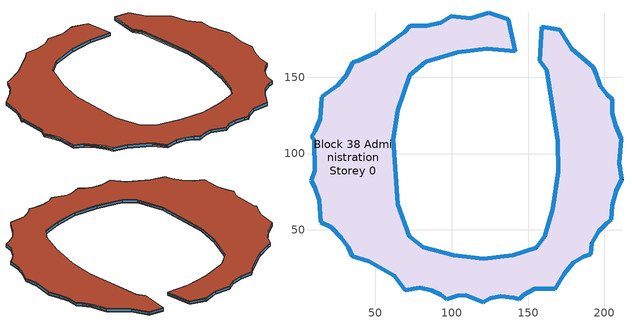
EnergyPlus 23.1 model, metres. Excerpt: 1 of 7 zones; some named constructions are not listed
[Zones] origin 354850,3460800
Block 38 Administration Storey 0
 floor ground (Project Floor): 192.75,156.68 194.78,151.99 197.44,144.31 201.84,138.59 205.03,135.55 205.29,126.57 207.46,118.34 211.06,109.75 209.6,93.8 211.55,83.13 207.82,75.65 205.22,66.15 204.52,56.73 201.44,54.45 196.22,49.2 191.64,41.39 190.97,34.19 186.18,32.48 179.46,28.36 173.65,21.35 167.71,11.56 154.47,11.63 147.08,7.52 144.09,4.46 140.49,5.73 132.02,6.51 125.15,5.39 120.83,2.68 109.18,7.16 103.65,6.79 96.76,4.56 92.8,7.5 86.75,10.35 79.15,12.01 69.7,10.59 62.41,20 45.68,29.55 34.87,32.8 32.1,38.71 27.8,44.87 21.14,51.73 14.13,55.04 13.38,69.35 10.26,77.93 7.84,82.29 10.31,88.68 9.83,108.65 8.34,110.89 10.58,114.85 13.83,122.67 14.98,137.07 25.28,144.91 31.57,152.14 35.29,159.74 38.64,160.69 50.91,166.4 68.9,179.56 72.76,183.83 83.62,183.68 92.88,185.77 99.61,190 112.64,188.72 124.21,192.22 137,187.94 141.48,167.14 123.12,168.62 103.85,166.44 83.01,160.3 72.51,151.35 64.67,128.51 61.64,109.26 64.58,66.87 72.19,45.92 81.24,38.81 101.35,33.32 121.12,31.05 140.01,33.56 155.32,38.34 160.85,45.81 166.05,63.81 169.72,88.26 169.62,108.55 162.25,154.66 157.67,160.71 158.84,182.98 170.71,181.15 178.54,168.74 z0
 wall outside (Project Wall): 137,187.94 124.21,192.22 112.64,188.72 99.61,190 92.88,185.77 83.62,183.68 72.76,183.83 68.9,179.56 50.91,166.4 38.64,160.69 35.29,159.74 31.57,152.14 25.28,144.91 14.98,137.07 13.83,122.67 10.58,114.85 8.34,110.89 9.83,108.65 10.31,88.68 7.84,82.29 10.26,77.93 13.38,69.35 14.13,55.04 21.14,51.73 27.8,44.87 32.1,38.71 34.87,32.8 45.68,29.55 62.41,20 69.7,10.59 79.15,12.01 86.75,10.35 92.8,7.5 96.76,4.56 103.65,6.79 109.18,7.16 120.83,2.68 125.15,5.39 132.02,6.51 140.49,5.73 144.09,4.46 147.08,7.52 154.47,11.63 167.71,11.56 173.65,21.35 179.46,28.36 186.18,32.48 190.97,34.19 191.64,41.39 196.22,49.2 201.44,54.45 204.52,56.73 205.22,66.15 207.82,75.65 211.55,83.13 209.6,93.8 211.06,109.75 207.46,118.34 205.29,126.57 205.03,135.55 201.84,138.59 197.44,144.31 194.78,151.99 192.75,156.68 178.54,168.74 170.71,181.15 158.84,182.98 157.67,160.71 162.25,154.66 169.62,108.55 169.72,88.26 166.05,63.81 160.85,45.81 155.32,38.34 140.01,33.56 121.12,31.05 101.35,33.32 81.24,38.81 72.19,45.92 64.58,66.87 61.64,109.26 64.67,128.51 72.51,151.35 83.01,160.3 103.85,166.44 123.12,168.62 141.48,167.14 137,187.94 z0:2.86
 window (Administration_north_window_construction): 137,187.94 124.21,192.21 / 124.2,192.21 112.64,188.72 / 112.63,188.72 99.61,190 / 99.6,190 92.89,185.78 / 92.88,185.77 83.62,183.69 / 83.61,183.68 72.77,183.83 / 68.89,179.56 50.92,166.4 / 50.9,166.39 38.64,160.69 / 38.64,160.69 35.29,159.74 / 25.27,144.91 14.99,137.07 / 205.03,135.56 201.84,138.59 / 192.75,156.68 178.55,168.73 / 170.71,181.15 158.84,182.98 / 155.31,38.34 140.02,33.57 / 140,33.56 121.13,31.06 / 121.11,31.06 101.36,33.32 / 101.34,33.33 81.25,38.81 / 81.23,38.81 72.2,45.92 z0.57:2.29
 window (Administration_west_window_construction): 72.76,183.83 68.9,179.57 / 35.29,159.74 31.57,152.14 / 31.57,152.14 25.28,144.91 / 14.98,137.06 13.83,122.68 / 13.83,122.67 10.58,114.85 / 10.58,114.84 8.34,110.89 / 8.34,110.88 9.83,108.65 / 9.83,108.64 10.31,88.69 / 10.31,88.68 7.85,82.29 / 7.85,82.29 10.26,77.93 / 10.26,77.93 13.38,69.35 / 13.38,69.34 14.13,55.05 / 21.14,51.72 27.8,44.87 / 27.8,44.87 32.09,38.72 / 32.1,38.71 34.87,32.8 / 62.41,20 69.7,10.59 / 158.84,182.97 157.67,160.72 / 157.67,160.71 162.25,154.66 / 162.26,154.64 169.61,108.57 / 169.62,108.54 169.72,88.27 / 169.72,88.24 166.05,63.82 / 166.04,63.8 160.85,45.81 / 160.84,45.8 155.32,38.35 z1:1.86
 window (Administration_south_window_construction): 14.14,55.04 21.13,51.73 / 34.88,32.8 45.68,29.55 / 45.69,29.54 62.4,20.01 / 69.71,10.59 79.15,12.01 / 79.16,12.01 86.74,10.35 / 86.75,10.35 92.8,7.5 / 92.8,7.5 96.76,4.56 / 96.76,4.56 103.64,6.79 / 103.65,6.79 109.17,7.16 / 109.18,7.16 120.82,2.68 / 120.83,2.68 125.15,5.39 / 125.15,5.39 132.02,6.51 / 132.03,6.51 140.48,5.73 / 140.49,5.73 144.09,4.46 / 147.09,7.53 154.47,11.63 / 154.48,11.63 167.7,11.56 / 179.46,28.37 186.18,32.48 / 186.19,32.49 190.97,34.19 / 201.44,54.45 204.51,56.73 / 72.51,151.36 83,160.29 / 83.02,160.3 103.84,166.44 / 103.86,166.44 123.11,168.61 / 123.13,168.61 141.47,167.14 z0.43:2.43
 window (Administration_east_window_construction): 144.09,4.46 147.08,7.52 / 167.71,11.57 173.65,21.34 / 173.65,21.35 179.46,28.36 / 190.97,34.2 191.64,41.39 / 191.64,41.39 196.22,49.19 / 196.23,49.2 201.43,54.44 / 204.52,56.74 205.22,66.14 / 205.22,66.15 207.82,75.64 / 207.83,75.65 211.54,83.13 / 211.55,83.14 209.6,93.8 / 209.6,93.81 211.06,109.74 / 211.05,109.75 207.46,118.33 / 207.46,118.34 205.29,126.57 / 205.29,126.57 205.03,135.55 / 201.83,138.59 197.44,144.3 / 197.44,144.31 194.79,151.99 / 194.78,152 192.75,156.68 / 178.54,168.74 170.72,181.15 / 72.19,45.93 64.58,66.86 / 64.58,66.89 61.64,109.24 / 61.64,109.27 64.67,128.5 / 64.67,128.52 72.5,151.34 / 141.47,167.15 137,187.93 z0.86:2
 roof outside (Project Ceiling): 190.97,34.19 191.64,41.39 196.22,49.2 201.44,54.45 204.52,56.73 205.22,66.15 207.82,75.65 211.55,83.13 209.6,93.8 211.06,109.75 207.46,118.34 205.29,126.57 205.03,135.55 201.84,138.59 197.44,144.31 194.78,151.99 192.75,156.68 178.54,168.74 170.71,181.15 158.84,182.98 157.67,160.71 162.25,154.66 169.62,108.55 169.72,88.26 166.05,63.81 160.85,45.81 155.32,38.34 140.01,33.56 121.12,31.05 101.35,33.32 81.24,38.81 72.19,45.92 64.58,66.87 61.64,109.26 64.67,128.51 72.51,151.35 83.01,160.3 103.85,166.44 123.12,168.62 141.48,167.14 137,187.94 124.21,192.22 112.64,188.72 99.61,190 92.88,185.77 83.62,183.68 72.76,183.83 68.9,179.56 50.91,166.4 38.64,160.69 35.29,159.74 31.57,152.14 25.28,144.91 14.98,137.07 13.83,122.67 10.58,114.85 8.34,110.89 9.83,108.65 10.31,88.68 7.84,82.29 10.26,77.93 13.38,69.35 14.13,55.04 21.14,51.73 27.8,44.87 32.1,38.71 34.87,32.8 45.68,29.55 62.41,20 69.7,10.59 79.15,12.01 86.75,10.35 92.8,7.5 96.76,4.56 103.65,6.79 109.18,7.16 120.83,2.68 125.15,5.39 132.02,6.51 140.49,5.73 144.09,4.46 147.08,7.52 154.47,11.63 167.71,11.56 173.65,21.35 179.46,28.36 186.18,32.48 z2.86
[SCHEDULE:DAY:HOURLY]
Schedule_administration_heating_summer_hourly; Schedule_commerical_heating_summer_hourly; Schedule_residential_heating_summer_hourly; Schedule_school_heating_summer_hourly; Schedule_hospital_heating_summer_hourly; Schedule_Industrial_heating_summer_hourly; Schedule_transport_heating_summer_hourly; Schedule_office_heating_summer_hourly: -20, -20, -20, -20, -20, -20, -20, -20, -20, -20, -20, -20, -20, -20, -20, -20, -20, -20, -20, -20, -20, -20, -20, -20
Schedule_administration_heating_winnter_weekday_hourly: 5, 5, 5, 5, 5, 5, 12, 12, 18, 20, 20, 20, 20, 20, 20, 20, 20, 20, 18, 5, 5, 5, 5, 5
Schedule_administration_heating_winnter_holiday_hourly; Schedule_school_heating_winnter_holiday_hourly: 5, 5, 5, 5, 5, 5, 5, 5, 5, 5, 5, 5, 5, 5, 5, 5, 5, 5, 5, 5, 5, 5, 5, 5
Schedule_administration_cooling_winter_hourly; Schedule_administration_cooling_summer_holiday_hourly; Schedule_commerical_cooling_winter_hourly; Schedule_residential_cooling_winter_hourly; Schedule_school_cooling_winter_hourly; Schedule_school_cooling_summer_holiday_hourly; Schedule_hospital_cooling_winter_hourly; Schedule_Industrial_cooling_winter_hourly; Schedule_transport_cooling_winter_hourly; Schedule_office_cooling_winter_hourly: 50, 50, 50, 50, 50, 50, 50, 50, 50, 50, 50, 50, 50, 50, 50, 50, 50, 50, 50, 50, 50, 50, 50, 50
Schedule_administration_cooling_summer_weekday_hourly: 50, 50, 50, 50, 50, 50, 50, 28, 26, 26, 26, 26, 26, 26, 26, 26, 26, 26, 50, 50, 50, 50, 50, 50
Schedule_commerical_heating_winnter_weekday_hourly; Schedule_commerical_heating_winnter_holiday_hourly: 5, 5, 5, 5, 5, 5, 12, 16, 18, 18, 18, 18, 18, 18, 18, 18, 18, 18, 18, 18, 12, 5, 5, 5
Schedule_commerical_cooling_summer_weekday_hourly; Schedule_commerical_cooling_summer_holiday_hourly: 50, 50, 50, 50, 50, 50, 50, 28, 24, 24, 24, 24, 24, 24, 24, 24, 24, 24, 24, 24, 24, 28, 50, 50
Schedule_residential_heating_winnter_weekday_hourly; Schedule_residential_heating_winnter_holiday_hourly: 18, 18, 18, 18, 18, 18, 18, -20, -20, -20, -20, -20, -20, -20, -20, -20, -20, -20, -20, -20, 18, 18, 18, 18
Schedule_residential_cooling_summer_weekday_hourly; Schedule_residential_cooling_summer_holiday_hourly: 26, 26, 26, 26, 26, 26, 26, 50, 50, 50, 50, 50, 50, 50, 50, 50, 50, 50, 50, 50, 26, 26, 26, 26
Schedule_school_heating_winnter_weekday_hourly: 5, 5, 5, 5, 5, 12, 18, 20, 20, 20, 20, 20, 20, 20, 20, 20, 20, 20, 18, 12, 5, 5, 5, 5
Schedule_school_cooling_summer_weekday_hourly: 50, 50, 50, 50, 50, 50, 28, 26, 26, 26, 26, 26, 26, 26, 26, 26, 26, 26, 50, 50, 50, 50, 50, 50
Schedule_hospital_heating_winnter_weekday_hourly; Schedule_hospital_heating_winnter_holiday_hourly: 22, 22, 22, 22, 22, 22, 22, 22, 22, 22, 22, 22, 22, 22, 22, 22, 22, 22, 22, 22, 22, 22, 22, 22
Schedule_hospital_cooling_summer_weekday_hourly; Schedule_hospital_cooling_summer_holiday_hourly: 26, 26, 26, 26, 26, 26, 26, 26, 26, 26, 26, 26, 26, 26, 26, 26, 26, 26, 26, 26, 26, 26, 26, 26
Schedule_Industrial_heating_winnter_weekday_hourly; Schedule_Industrial_heating_winnter_holiday_hourly: -20, -20, -20, -20, -20, -20, 18, 18, 18, 18, 18, 18, 18, 18, 18, 18, 18, 18, 18, -20, -20, -20, -20, -20
Schedule_Industrial_cooling_summer_weekday_hourly; Schedule_Industrial_cooling_summer_holiday_hourly: 50, 50, 50, 50, 50, 50, 50, 28, 28, 28, 28, 28, 28, 28, 28, 28, 28, 28, 28, 50, 50, 50, 50, 50
Schedule_transport_heating_winnter_weekday_hourly; Schedule_transport_heating_winnter_holiday_hourly: 18, 18, 18, 18, 18, 18, 20, 20, 20, 20, 20, 20, 20, 20, 20, 20, 20, 20, 20, 20, 20, 20, 18, 18
Schedule_transport_cooling_summer_weekday_hourly; Schedule_transport_cooling_summer_holiday_hourly: 26, 26, 26, 26, 26, 26, 26, 24, 24, 24, 25, 24, 24, 24, 24, 24, 24, 24, 24, 24, 24, 24, 26, 28
Schedule_office_heating_winnter_weekday_hourly: 5, 5, 5, 5, 5, 5, 12, 18, 20, 20, 20, 20, 20, 20, 20, 20, 20, 20, 20, 18, 12, 5, 5, 5
Schedule_office_heating_winnter_holiday_hourly: 5, 5, 5, 5, 5, 5, 5, 5, 5, 16, 16, 16, 16, 16, 16, 16, 16, 5, 5, 5, 5, 5, 5, 5
Schedule_office_cooling_summer_weekday_hourly: 50, 50, 50, 50, 50, 50, 28, 26, 26, 26, 26, 26, 26, 26, 26, 26, 26, 26, 26, 26, 50, 50, 50, 50
Schedule_office_cooling_summer_holiday_hourly: 50, 50, 50, 50, 50, 50, 50, 50, 50, 50, 50, 26, 26, 26, 26, 26, 26, 50, 50, 50, 50, 50, 50, 50
[SCHEDULE:WEEK:DAILY]
Schedule_hospital_heating_summer_weekly: Schedule_hospital_heating_summer_hourly, Schedule_hospital_heating_summer_hourly, Schedule_hospital_heating_summer_hourly, Schedule_hospital_heating_summer_hourly, Schedule_hospital_heating_summer_hourly, Schedule_hospital_heating_summer_hourly, Schedule_hospital_heating_summer_hourly, Schedule_hospital_heating_summer_hourly, Schedule_hospital_heating_summer_hourly, Schedule_hospital_heating_summer_hourly, Schedule_hospital_heating_summer_hourly, Schedule_hospital_heating_summer_hourly
Schedule_hospital_heating_winnter_weekly: Schedule_hospital_heating_winnter_holiday_hourly, Schedule_hospital_heating_winnter_weekday_hourly, Schedule_hospital_heating_winnter_weekday_hourly, Schedule_hospital_heating_winnter_weekday_hourly, Schedule_hospital_heating_winnter_weekday_hourly, Schedule_hospital_heating_winnter_weekday_hourly, Schedule_hospital_heating_winnter_holiday_hourly, Schedule_hospital_heating_winnter_holiday_hourly, Schedule_hospital_heating_winnter_weekday_hourly, Schedule_hospital_heating_winnter_weekday_hourly, Schedule_hospital_heating_winnter_holiday_hourly, Schedule_hospital_heating_winnter_holiday_hourly
Schedule_hospital_cooling_winnter_weekly: Schedule_hospital_cooling_winter_hourly, Schedule_hospital_cooling_winter_hourly, Schedule_hospital_cooling_winter_hourly, Schedule_hospital_cooling_winter_hourly, Schedule_hospital_cooling_winter_hourly, Schedule_hospital_cooling_winter_hourly, Schedule_hospital_cooling_winter_hourly, Schedule_hospital_cooling_winter_hourly, Schedule_hospital_cooling_winter_hourly, Schedule_hospital_cooling_winter_hourly, Schedule_hospital_cooling_winter_hourly, Schedule_hospital_cooling_winter_hourly
Schedule_hospital_cooling_summer_weekly: Schedule_hospital_cooling_summer_holiday_hourly, Schedule_hospital_cooling_summer_weekday_hourly, Schedule_hospital_cooling_summer_weekday_hourly, Schedule_hospital_cooling_summer_weekday_hourly, Schedule_hospital_cooling_summer_weekday_hourly, Schedule_hospital_cooling_summer_weekday_hourly, Schedule_hospital_cooling_summer_holiday_hourly, Schedule_hospital_cooling_summer_holiday_hourly, Schedule_hospital_cooling_summer_weekday_hourly, Schedule_hospital_cooling_summer_weekday_hourly, Schedule_hospital_cooling_summer_holiday_hourly, Schedule_hospital_cooling_summer_holiday_hourly
Schedule_Industrial_heating_summer_weekly: Schedule_Industrial_heating_summer_hourly, Schedule_Industrial_heating_summer_hourly, Schedule_Industrial_heating_summer_hourly, Schedule_Industrial_heating_summer_hourly, Schedule_Industrial_heating_summer_hourly, Schedule_Industrial_heating_summer_hourly, Schedule_Industrial_heating_summer_hourly, Schedule_Industrial_heating_summer_hourly, Schedule_Industrial_heating_summer_hourly, Schedule_Industrial_heating_summer_hourly, Schedule_Industrial_heating_summer_hourly, Schedule_Industrial_heating_summer_hourly
Schedule_Industrial_heating_winnter_weekly: Schedule_Industrial_heating_winnter_holiday_hourly, Schedule_Industrial_heating_winnter_weekday_hourly, Schedule_Industrial_heating_winnter_weekday_hourly, Schedule_Industrial_heating_winnter_weekday_hourly, Schedule_Industrial_heating_winnter_weekday_hourly, Schedule_Industrial_heating_winnter_weekday_hourly, Schedule_Industrial_heating_winnter_holiday_hourly, Schedule_Industrial_heating_winnter_holiday_hourly, Schedule_Industrial_heating_winnter_weekday_hourly, Schedule_Industrial_heating_winnter_weekday_hourly, Schedule_Industrial_heating_winnter_holiday_hourly, Schedule_Industrial_heating_winnter_holiday_hourly
Schedule_Industrial_cooling_winnter_weekly: Schedule_Industrial_cooling_winter_hourly, Schedule_Industrial_cooling_winter_hourly, Schedule_Industrial_cooling_winter_hourly, Schedule_Industrial_cooling_winter_hourly, Schedule_Industrial_cooling_winter_hourly, Schedule_Industrial_cooling_winter_hourly, Schedule_Industrial_cooling_winter_hourly, Schedule_Industrial_cooling_winter_hourly, Schedule_Industrial_cooling_winter_hourly, Schedule_Industrial_cooling_winter_hourly, Schedule_Industrial_cooling_winter_hourly, Schedule_Industrial_cooling_winter_hourly
Schedule_Industrial_cooling_summer_weekly: Schedule_Industrial_cooling_summer_holiday_hourly, Schedule_Industrial_cooling_summer_weekday_hourly, Schedule_Industrial_cooling_summer_weekday_hourly, Schedule_Industrial_cooling_summer_weekday_hourly, Schedule_Industrial_cooling_summer_weekday_hourly, Schedule_Industrial_cooling_summer_weekday_hourly, Schedule_Industrial_cooling_summer_holiday_hourly, Schedule_Industrial_cooling_summer_holiday_hourly, Schedule_Industrial_cooling_summer_weekday_hourly, Schedule_Industrial_cooling_summer_weekday_hourly, Schedule_Industrial_cooling_summer_holiday_hourly, Schedule_Industrial_cooling_summer_holiday_hourly
Schedule_administration_heating_summer_weekly: Schedule_administration_heating_summer_hourly, Schedule_administration_heating_summer_hourly, Schedule_administration_heating_summer_hourly, Schedule_administration_heating_summer_hourly, Schedule_administration_heating_summer_hourly, Schedule_administration_heating_summer_hourly, Schedule_administration_heating_summer_hourly, Schedule_administration_heating_summer_hourly, Schedule_administration_heating_summer_hourly, Schedule_administration_heating_summer_hourly, Schedule_administration_heating_summer_hourly, Schedule_administration_heating_summer_hourly
Schedule_administration_heating_winnter_weekly: Schedule_administration_heating_winnter_holiday_hourly, Schedule_administration_heating_winnter_weekday_hourly, Schedule_administration_heating_winnter_weekday_hourly, Schedule_administration_heating_winnter_weekday_hourly, Schedule_administration_heating_winnter_weekday_hourly, Schedule_administration_heating_winnter_weekday_hourly, Schedule_administration_heating_winnter_holiday_hourly, Schedule_administration_heating_winnter_holiday_hourly, Schedule_administration_heating_winnter_weekday_hourly, Schedule_administration_heating_winnter_weekday_hourly, Schedule_administration_heating_winnter_holiday_hourly, Schedule_administration_heating_winnter_holiday_hourly
Schedule_administration_cooling_winnter_weekly: Schedule_administration_cooling_winter_hourly, Schedule_administration_cooling_winter_hourly, Schedule_administration_cooling_winter_hourly, Schedule_administration_cooling_winter_hourly, Schedule_administration_cooling_winter_hourly, Schedule_administration_cooling_winter_hourly, Schedule_administration_cooling_winter_hourly, Schedule_administration_cooling_winter_hourly, Schedule_administration_cooling_winter_hourly, Schedule_administration_cooling_winter_hourly, Schedule_administration_cooling_winter_hourly, Schedule_administration_cooling_winter_hourly
Schedule_administration_cooling_summer_weekly: Schedule_administration_cooling_summer_holiday_hourly, Schedule_administration_cooling_summer_weekday_hourly, Schedule_administration_cooling_summer_weekday_hourly, Schedule_administration_cooling_summer_weekday_hourly, Schedule_administration_cooling_summer_weekday_hourly, Schedule_administration_cooling_summer_weekday_hourly, Schedule_administration_cooling_summer_holiday_hourly, Schedule_administration_cooling_summer_holiday_hourly, Schedule_administration_cooling_summer_weekday_hourly, Schedule_administration_cooling_summer_weekday_hourly, Schedule_administration_cooling_summer_holiday_hourly, Schedule_administration_cooling_summer_holiday_hourly
Schedule_transport_heating_summer_weekly: Schedule_transport_heating_summer_hourly, Schedule_transport_heating_summer_hourly, Schedule_transport_heating_summer_hourly, Schedule_transport_heating_summer_hourly, Schedule_transport_heating_summer_hourly, Schedule_transport_heating_summer_hourly, Schedule_transport_heating_summer_hourly, Schedule_transport_heating_summer_hourly, Schedule_transport_heating_summer_hourly, Schedule_transport_heating_summer_hourly, Schedule_transport_heating_summer_hourly, Schedule_transport_heating_summer_hourly
Schedule_transport_heating_winnter_weekly: Schedule_transport_heating_winnter_holiday_hourly, Schedule_transport_heating_winnter_weekday_hourly, Schedule_transport_heating_winnter_weekday_hourly, Schedule_transport_heating_winnter_weekday_hourly, Schedule_transport_heating_winnter_weekday_hourly, Schedule_transport_heating_winnter_weekday_hourly, Schedule_transport_heating_winnter_holiday_hourly, Schedule_transport_heating_winnter_holiday_hourly, Schedule_transport_heating_winnter_weekday_hourly, Schedule_transport_heating_winnter_weekday_hourly, Schedule_transport_heating_winnter_holiday_hourly, Schedule_transport_heating_winnter_holiday_hourly
Schedule_transport_cooling_winnter_weekly: Schedule_transport_cooling_winter_hourly, Schedule_transport_cooling_winter_hourly, Schedule_transport_cooling_winter_hourly, Schedule_transport_cooling_winter_hourly, Schedule_transport_cooling_winter_hourly, Schedule_transport_cooling_winter_hourly, Schedule_transport_cooling_winter_hourly, Schedule_transport_cooling_winter_hourly, Schedule_transport_cooling_winter_hourly, Schedule_transport_cooling_winter_hourly, Schedule_transport_cooling_winter_hourly, Schedule_transport_cooling_winter_hourly
Schedule_transport_cooling_summer_weekly: Schedule_transport_cooling_summer_holiday_hourly, Schedule_transport_cooling_summer_weekday_hourly, Schedule_transport_cooling_summer_weekday_hourly, Schedule_transport_cooling_summer_weekday_hourly, Schedule_transport_cooling_summer_weekday_hourly, Schedule_transport_cooling_summer_weekday_hourly, Schedule_transport_cooling_summer_holiday_hourly, Schedule_transport_cooling_summer_holiday_hourly, Schedule_transport_cooling_summer_weekday_hourly, Schedule_transport_cooling_summer_weekday_hourly, Schedule_transport_cooling_summer_holiday_hourly, Schedule_transport_cooling_summer_holiday_hourly
